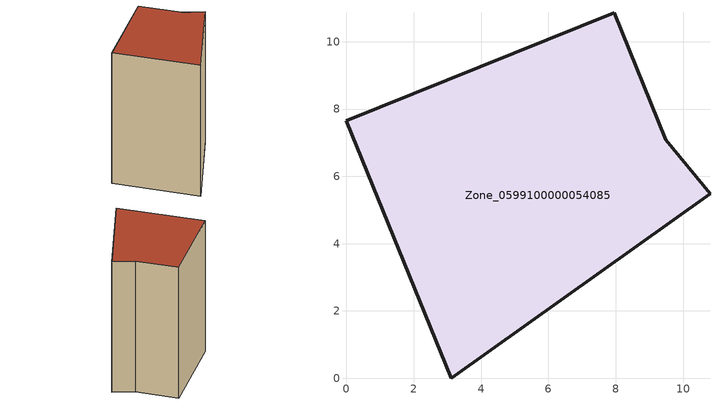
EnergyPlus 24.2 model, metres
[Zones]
Zone_0599100000054085
 floor ground (C_G): 3.12,0 0,7.65 7.96,10.86 9.49,7.09 10.8,5.48 z0
 wall outside (C_F): 0,7.65 3.12,0 10.8,5.48 9.49,7.09 7.96,10.86 0,7.65 z0:13.58
 roof outside (C_R): 10.8,5.48 9.49,7.09 7.96,10.86 0,7.65 3.12,0 z13.58
[BUILDING]
Pand.0599100000054085: North Axis=0; Terrain=City; Loads Convergence Tolerance Value=0.04; Temperature Convergence Tolerance Value=0.4; Solar Distribution=FullExterior; Maximum Number of Warmup Days=25; Minimum Number of Warmup Days=1
[Site:Location]
Rotterdam.The.Hague.AP_ZH_NLD Design_Conditions: Latitude=51.96; Longitude=4.45; Time Zone=1; Elevation=-4.5
[SITE:GROUNDTEMPERATURE:BUILDINGSURFACE]
18, 18, 18, 18, 18, 18, 18, 18, 18, 18, 18, 18
[MATERIAL] Thermal Absorptance=0.9; Solar Absorptance=0.7; Visible Absorptance=0.7
Name | Roughness | Thickness | Conductivity | Density | Specific Heat
G.TI.1946 | MediumSmooth | 0.15 | 1 | 540 | 1210
F.TI.1946 | Rough | 0.3 | 0.857143 | 1920 | 840
R.TI.1946 | MediumRough | 0.2 | 0.1 | 1500 | 1000
[CONSTRUCTION]
C_G: G.TI.1946
C_F: F.TI.1946
C_R: R.TI.1946
[ZONE]
Zone_0599100000054085: Type=1; Multiplier=1; Ceiling Height=Autocalculate; Volume=Autocalculate; Floor Area=autocalculate; Part of Total Floor Area=Yes
[ZONEINFILTRATION:DESIGNFLOWRATE]
Infil_Zone_0599100000054085: Zone or ZoneList or Space or SpaceList=Zone_0599100000054085; Schedule=AlwaysOn; Design Flow Rate Calculation Method=Flow/Area; Flow Rate per Floor Area=0.003; Constant Term Coefficient=1; Temperature Term Coefficient=0; Velocity Term Coefficient=0; Velocity Squared Term Coefficient=0
[HVACTEMPLATE:ZONE:IDEALLOADSAIRSYSTEM]
Zone_0599100000054085: Maximum Heating Supply Air Temperature=50; Minimum Cooling Supply Air Temperature=13; Maximum Heating Supply Air Humidity Ratio=0.0156; Minimum Cooling Supply Air Humidity Ratio=0.0077; Heating Limit=NoLimit; Cooling Limit=NoLimit; Dehumidification Control Type=ConstantSensibleHeatRatio; Cooling Sensible Heat Ratio=0.7; Dehumidification Setpoint=60; Humidification Control Type=None; Humidification Setpoint=30; Outdoor Air Method=None; Outdoor Air Flow Rate per Person=0.00944; Outdoor Air Flow Rate per Zone Floor Area=0; Outdoor Air Flow Rate per Zone=0; Demand Controlled Ventilation Type=None; Outdoor Air Economizer Type=NoEconomizer; Heat Recovery Type=None; Sensible Heat Recovery Effectiveness=0.7; Latent Heat Recovery Effectiveness=0.65
[ZONECONTROL:THERMOSTAT]
ThermostatControl_Zone_0599100000054085: Zone or ZoneList=Zone_0599100000054085; Control Type Schedule=DualSetpointControlType; Control 1=Thermostat_Zone_0599100000054085; Temperature Difference Between Cutout And Setpoint=0
[THERMOSTATSETPOINT:DUALSETPOINT]
Thermostat_Zone_0599100000054085: Heating Setpoint Temperature Schedule=HeatingSetpoint_Zone_0599100000054085; Cooling Setpoint Temperature Schedule=CoolingSetpoint_Zone_0599100000054085
[SCHEDULE:COMPACT]
HeatingSetpoint_Zone_0599100000054085: Through: 12/31, For: AllDays, Until: 24:00, 21
CoolingSetpoint_Zone_0599100000054085: Through: 12/31, For: AllDays, Until: 24:00, 24
DualSetpointControlType: Through: 12/31, For: AllDays, Until: 24:00, 4
AlwaysOn: Through: 12/31, For: AllDays, Until: 24:00, 1
